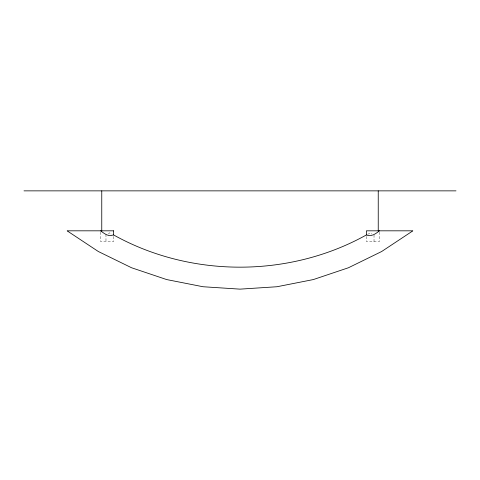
<?xml version="1.0" encoding="UTF-8"?>
<svg xmlns="http://www.w3.org/2000/svg" width="480" height="480" viewBox="0 0 480 480"><rect width="100%" height="100%" fill="white"/><g stroke="black" fill="none" stroke-linecap="round" stroke-linejoin="round"><path stroke-width="0.36" stroke-dasharray="2.4 1.8" d="M366.396 236.43L366.396 241.62L379.392 241.62L379.392 232.26M374.022 241.62L374.022 234.378M108.516 234.066L109.248 232.812L111.738 234.03M367.638 234.336L370.752 232.812L371.484 234.066M113.604 236.43L113.604 241.62L100.608 241.62L100.608 230.82M105.978 234.372L105.978 241.62"/><path stroke-width="0.72" d="M379.494 230.82L379.392 230.82C375.846 233.802 371.328 236.91 366.654 235.104L366.396 230.82L412.8 230.82M412.464 231.114L381.648 251.52L348.414 267.768L313.326 279.57L276.978 286.74L240 289.14L203.022 286.74L166.674 279.57L131.586 267.768L98.352 251.52L67.536 231.114M366.396 234.942C289.32 277.908 190.68 277.908 113.604 234.942L112.992 235.056C108.462 237.072 104.064 233.4 100.608 230.82L67.2 230.82M24 190.86L456 190.86M100.608 230.82L113.568 230.82M378.24 190.86L378.24 230.82M113.604 230.82L113.604 234.942M101.76 190.86L101.76 230.82"/></g></svg>
